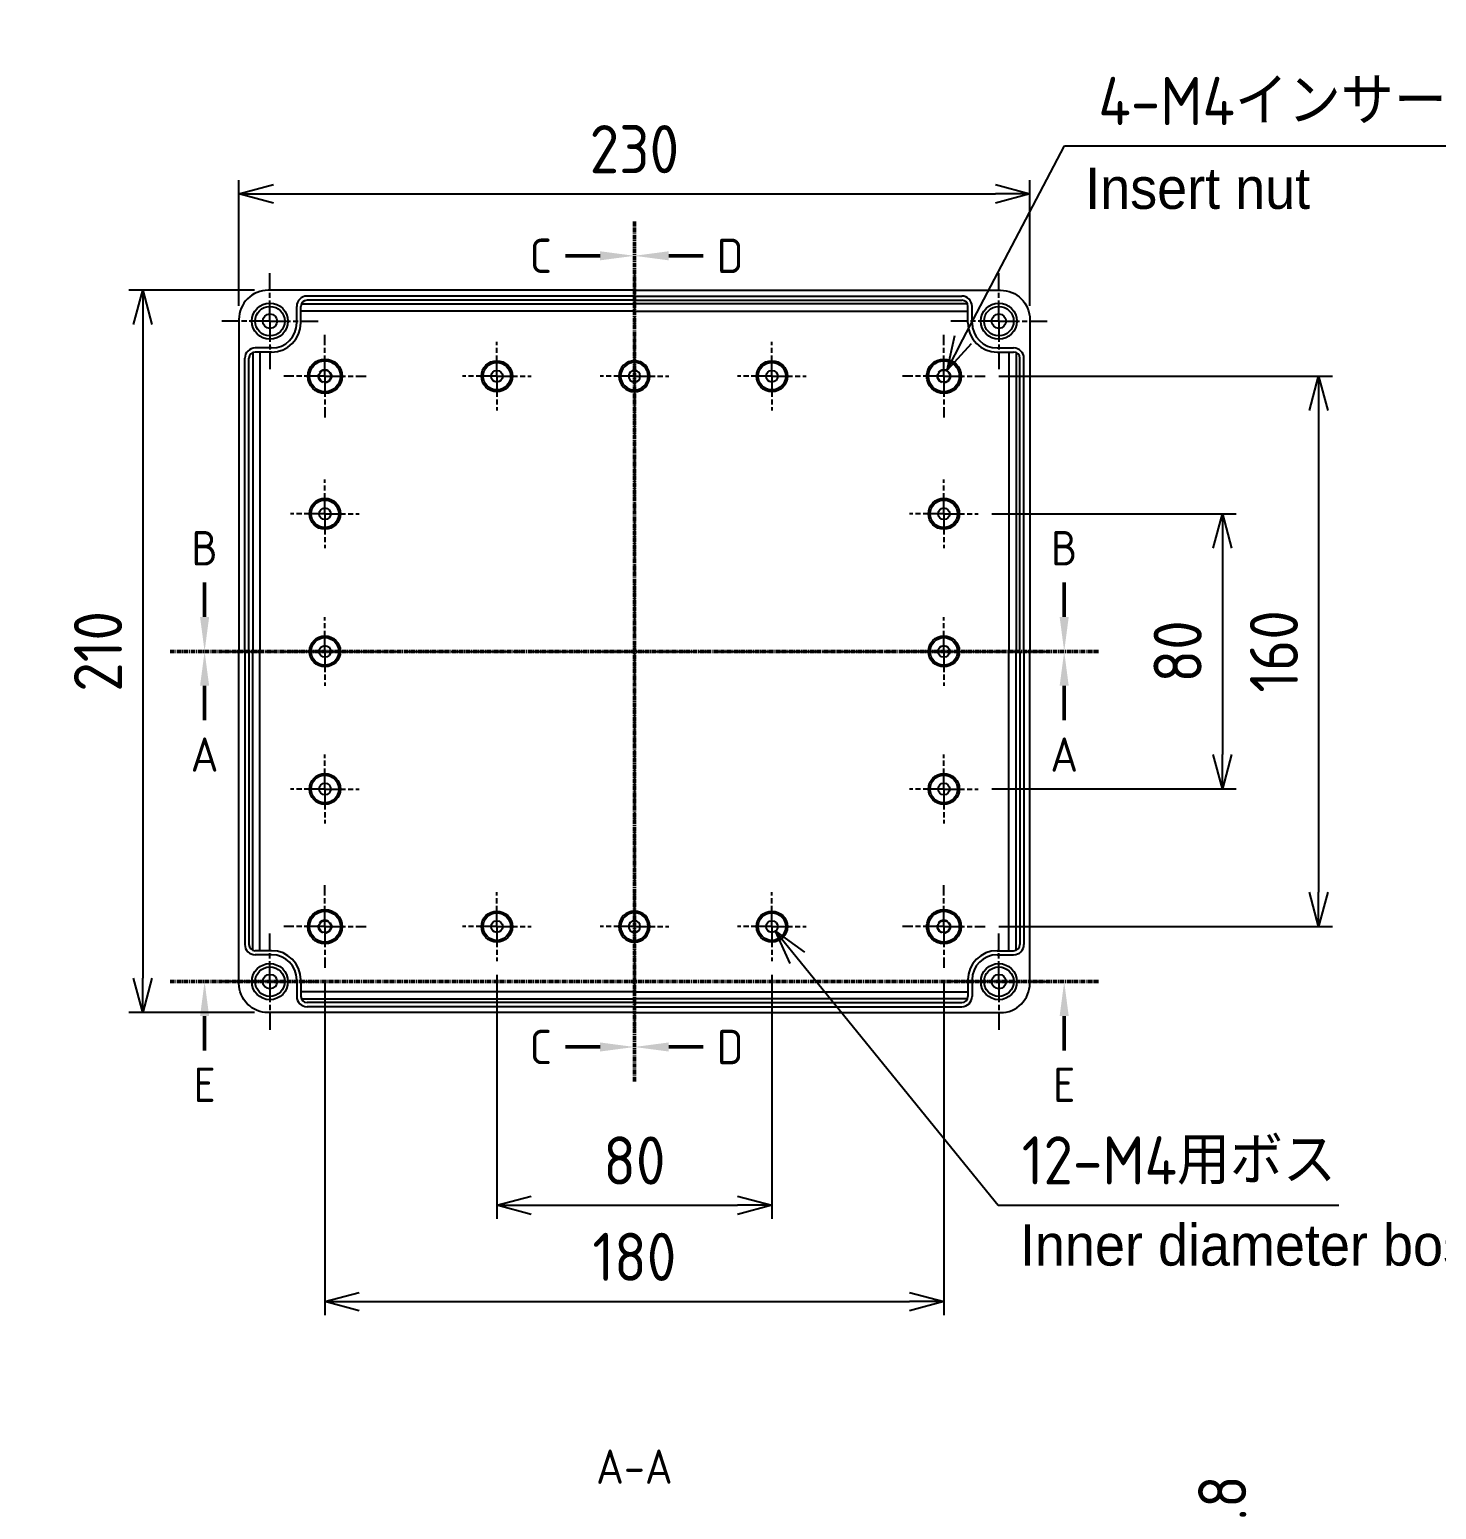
# Model space of a CAD drawing. Header units: millimetres. Extents: x 0 to 3249, y 0 to 1120.
# Drawn here: x 2077.4 to 2486.6, y 310.8 to 741 of the extents above; entities that cross this region are included whole.
import ezdxf

# ---------------------------------------------------------------- set-up
doc = ezdxf.new("R2010")
doc.units = ezdxf.units.MM
for name, pattern in [('AM_ISO02W050x2', [3.75, 3, -0.75]), ('AM_ISO08W050', [18, 12, -1.5, 3, -1.5]), ('AM_ISO08W050x2', [9, 6, -0.75, 1.5, -0.75]), ('CENTER', [2, 1.25, -0.25, 0.25, -0.25])]:
    doc.linetypes.add(name, pattern=pattern)
for name, color, linetype, lineweight in [('AM_10', 7, 'AM_ISO08W050', 50), ('AM_5', 3, 'Continuous', 25), ('AM_7', 4, 'AM_ISO08W050', 25), ('ﾎﾞﾃﾞｨｰ', 2, 'Continuous', 25), ('ﾎﾞﾃﾞｨｰ0', 2, 'AM_ISO02W050x2', 13)]:
    doc.layers.add(name, color=color, linetype=linetype, lineweight=lineweight)
doc.styles.add('ACISOTS', font='isocp.shx', dxfattribs={"height": 1, "bigfont": 'extfont.shx'})
doc.styles.get("Standard").update_dxf_attribs({"font": 'ISOCP.SHX', "bigfont": 'EXTFONT.SHX'})
doc.styles.add('takachi1', font='MS PGothic.ttf', dxfattribs={"height": 2.5})
doc.dimstyles.new('AM_ISO$0', dxfattribs={"dimtxt": 3.5, "dimasz": 2.5, "dimexe": 1, "dimexo": 1, "dimgap": 1.5, "dimtad": 1, "dimdsep": 46, "dimtxsty": 'STANDARD', "dimblk": 'OPEN30', "dimcen": 0, "dimclrd": 3, "dimclre": 3, "dimclrt": 2, "dimadec": 0, "dimazin": 2, "dimtp": 0.1, "dimtm": 0.1, "dimtfac": 0.71, "dimtmove": 0, "dimatfit": 3, "dimldrblk": 'OPEN30', "dimfxl": 1, "dimlwd": -1, "dimlwe": -1, "dimarcsym": 0})
doc.dimstyles.new('AM_ISO$3', dxfattribs={"dimtxt": 3.5, "dimasz": 2.5, "dimexe": 1, "dimexo": 1, "dimgap": 1.5, "dimtad": 1, "dimtoh": 1, "dimdsep": 46, "dimtxsty": 'STANDARD', "dimblk": 'OPEN30', "dimcen": 0, "dimclrd": 3, "dimclre": 3, "dimclrt": 2, "dimadec": 0, "dimazin": 2, "dimtp": 0.1, "dimtm": 0.1, "dimtfac": 0.71, "dimtofl": 0, "dimtmove": 0, "dimatfit": 0, "dimldrblk": 'OPEN30', "dimfxl": 1, "dimlwd": -1, "dimlwe": -1, "dimarcsym": 0})

# ---------------------------------------------------------------- blocks, each defined once
blk = doc.blocks.new('_Open30')
at = {"color": 0, "linetype": 'ByBlock', "lineweight": -2}
for p, q in [((-1, 0.268), (0, 0)), ((0, 0), (-1, -0.268)), ((0, 0), (-1, 0))]:
    blk.add_line(p, q, dxfattribs=at)
blk = doc.blocks.new('*D58')
at = {"layer": 'AM_5', "color": 3}
for p, q in [((2138.3, 660.76), (2138.3, 697.26)), ((2368.3, 660.76), (2368.3, 697.26)), ((2148.3, 693.26), (2358.3, 693.26))]:
    blk.add_line(p, q, dxfattribs=at)
at = {"layer": 'Defpoints', "color": 0}
for p in [(2368.3, 693.26), (2138.3, 656.76), (2368.3, 656.76)]:
    blk.add_point(p, dxfattribs=at)
at = {"layer": 'AM_5', "color": 3, "xscale": 10, "yscale": 10, "zscale": 10, "rotation": 180}
blk.add_blockref('_Open30', (2138.3, 693.26), dxfattribs=at)
at = {"layer": 'AM_5', "color": 3, "xscale": 10, "yscale": 10, "zscale": 10}
blk.add_blockref('_Open30', (2368.3, 693.26), dxfattribs=at)
at = {"layer": 'AM_5', "color": 2, "insert": (2253.3, 706.26), "char_height": 14, "attachment_point": 5}
blk.add_mtext('230', dxfattribs=at)
blk = doc.blocks.new('*D59')
at = {"layer": 'AM_5', "color": 3}
for p, q in [((2213.3, 466.26), (2213.3, 395.26)), ((2293.3, 466.26), (2293.3, 395.26)), ((2223.3, 399.26), (2283.3, 399.26))]:
    blk.add_line(p, q, dxfattribs=at)
at = {"layer": 'Defpoints', "color": 0}
for p in [(2213.3, 470.26), (2293.3, 470.26), (2293.3, 399.26)]:
    blk.add_point(p, dxfattribs=at)
at = {"layer": 'AM_5', "color": 3, "xscale": 10, "yscale": 10, "zscale": 10, "rotation": 180}
blk.add_blockref('_Open30', (2213.3, 399.26), dxfattribs=at)
at = {"layer": 'AM_5', "color": 3, "xscale": 10, "yscale": 10, "zscale": 10}
blk.add_blockref('_Open30', (2293.3, 399.26), dxfattribs=at)
at = {"layer": 'AM_5', "color": 2, "insert": (2253.3, 412.26), "char_height": 14, "attachment_point": 5}
blk.add_mtext('80', dxfattribs=at)
blk = doc.blocks.new('*D60')
at = {"layer": 'AM_5', "color": 3}
for p, q in [((2163.3, 464.26), (2163.3, 367.26)), ((2343.3, 464.26), (2343.3, 367.26)), ((2173.3, 371.26), (2333.3, 371.26))]:
    blk.add_line(p, q, dxfattribs=at)
at = {"layer": 'Defpoints', "color": 0}
for p in [(2163.3, 468.26), (2343.3, 468.26), (2343.3, 371.26)]:
    blk.add_point(p, dxfattribs=at)
at = {"layer": 'AM_5', "color": 3, "xscale": 10, "yscale": 10, "zscale": 10, "rotation": 180}
blk.add_blockref('_Open30', (2163.3, 371.26), dxfattribs=at)
at = {"layer": 'AM_5', "color": 3, "xscale": 10, "yscale": 10, "zscale": 10}
blk.add_blockref('_Open30', (2343.3, 371.26), dxfattribs=at)
at = {"layer": 'AM_5', "color": 2, "insert": (2253.3, 384.26), "char_height": 14, "attachment_point": 5}
blk.add_mtext('180', dxfattribs=at)
blk = doc.blocks.new('*D66')
at = {"layer": 'AM_5', "color": 3}
for p, q in [((2366.68, 292.06), (2414.3, 292.06)), ((2410.3, 215.26), (2410.3, 282.06)), ((2350.83, 205.26), (2414.3, 205.26))]:
    blk.add_line(p, q, dxfattribs=at)
at = {"layer": 'Defpoints', "color": 0}
for p in [(2362.68, 292.06), (2410.3, 292.06), (2346.83, 205.26)]:
    blk.add_point(p, dxfattribs=at)
at = {"layer": 'AM_5', "color": 3, "xscale": 10, "yscale": 10, "zscale": 10}
for p, rotation in [((2410.3, 292.06), 90), ((2410.3, 205.26), 270)]:
    blk.add_blockref('_Open30', p, dxfattribs=dict(at, rotation=rotation))
at = {"layer": 'AM_5', "color": 2, "insert": (2424.3, 224.26), "char_height": 14, "attachment_point": 5, "rotation": 90}
blk.add_mtext('有効寸法 / Max dim. 86.8', dxfattribs=at)
blk = doc.blocks.new('*D67')
at = {"layer": 'AM_5', "color": 3}
for p, q in [((2357.3, 600.26), (2428.3, 600.26)), ((2424.3, 590.26), (2424.3, 530.26)), ((2357.3, 520.26), (2428.3, 520.26))]:
    blk.add_line(p, q, dxfattribs=at)
at = {"layer": 'Defpoints', "color": 0}
for p in [(2353.3, 600.26), (2353.3, 520.26), (2424.3, 520.26)]:
    blk.add_point(p, dxfattribs=at)
at = {"layer": 'AM_5', "color": 3, "xscale": 10, "yscale": 10, "zscale": 10}
for p, rotation in [((2424.3, 600.26), 90), ((2424.3, 520.26), 270)]:
    blk.add_blockref('_Open30', p, dxfattribs=dict(at, rotation=rotation))
at = {"layer": 'AM_5', "color": 2, "insert": (2411.3, 560.26), "char_height": 14, "attachment_point": 5, "rotation": 90}
blk.add_mtext('80', dxfattribs=at)
blk = doc.blocks.new('*D68')
at = {"layer": 'AM_5', "color": 3}
for p, q in [((2359.3, 640.26), (2456.3, 640.26)), ((2452.3, 630.26), (2452.3, 490.26)), ((2359.3, 480.26), (2456.3, 480.26))]:
    blk.add_line(p, q, dxfattribs=at)
at = {"layer": 'Defpoints', "color": 0}
for p in [(2355.3, 640.26), (2355.3, 480.26), (2452.3, 480.26)]:
    blk.add_point(p, dxfattribs=at)
at = {"layer": 'AM_5', "color": 3, "xscale": 10, "yscale": 10, "zscale": 10}
for p, rotation in [((2452.3, 640.26), 90), ((2452.3, 480.26), 270)]:
    blk.add_blockref('_Open30', p, dxfattribs=dict(at, rotation=rotation))
at = {"layer": 'AM_5', "color": 2, "insert": (2439.3, 560.26), "char_height": 14, "attachment_point": 5, "rotation": 90}
blk.add_mtext('160', dxfattribs=at)
blk = doc.blocks.new('*D69')
at = {"layer": 'AM_5', "color": 3}
for p, q in [((2142.8, 665.26), (2106.3, 665.26)), ((2110.3, 655.26), (2110.3, 465.26)), ((2142.8, 455.26), (2106.3, 455.26))]:
    blk.add_line(p, q, dxfattribs=at)
at = {"layer": 'Defpoints', "color": 0}
for p in [(2146.8, 665.26), (2110.3, 455.26), (2146.8, 455.26)]:
    blk.add_point(p, dxfattribs=at)
at = {"layer": 'AM_5', "color": 3, "xscale": 10, "yscale": 10, "zscale": 10}
for p, rotation in [((2110.3, 665.26), 90), ((2110.3, 455.26), 270)]:
    blk.add_blockref('_Open30', p, dxfattribs=dict(at, rotation=rotation))
at = {"layer": 'AM_5', "color": 2, "insert": (2097.3, 560.26), "char_height": 14, "attachment_point": 5, "rotation": 90}
blk.add_mtext('210', dxfattribs=at)
blk = doc.blocks.new('*S159')
at = {"layer": 'AM_10', "color": 7, "linetype": 'CENTER'}
for p, q in [((2118.3, 560.26), (2138.3, 560.26)), ((2388.3, 560.26), (2368.3, 560.26))]:
    blk.add_line(p, q, dxfattribs=at)
at = {"layer": 'AM_10', "color": 1, "linetype": 'CENTER'}
blk.add_line((2138.3, 560.26), (2368.3, 560.26), dxfattribs=at)
at = {"layer": 'AM_10', "color": 7, "linetype": 'AM_ISO08W050'}
for p, q in [((2128.3, 550.26), (2128.3, 540.26)), ((2378.3, 550.26), (2378.3, 540.26))]:
    blk.add_line(p, q, dxfattribs=at)
at = {"layer": 'AM_10', "color": 7, "linetype": 'Continuous', "extrusion": (0, 0, -1)}
blk.add_trace([(-2126.98, 550.26), (-2129.62, 550.26), (-2128.3, 560.26)], dxfattribs=at)
at = {"layer": 'AM_10', "color": 7, "linetype": 'Continuous'}
blk.add_trace([(2379.62, 550.26), (2376.98, 550.26), (2378.3, 560.26)], dxfattribs=at)
at = {"layer": 'AM_10', "color": 7, "char_height": 10, "attachment_point": 5, "style": 'ACISOTS'}
for s, insert in [('A', (2128.3, 530.26)), ('A', (2378.3, 530.26)), ('A-A', (2253.3, 323.26))]:
    blk.add_mtext(s, dxfattribs=dict(at, insert=insert))
blk = doc.blocks.new('*S161')
at = {"layer": 'AM_10', "color": 7, "linetype": 'AM_ISO08W050'}
for p, q in [((2128.3, 570.26), (2128.3, 580.26)), ((2378.3, 570.26), (2378.3, 580.26))]:
    blk.add_line(p, q, dxfattribs=at)
at = {"layer": 'AM_10', "color": 7, "linetype": 'CENTER'}
for p, q in [((2118.3, 560.26), (2138.3, 560.26)), ((2388.3, 560.26), (2368.3, 560.26))]:
    blk.add_line(p, q, dxfattribs=at)
at = {"layer": 'AM_10', "color": 1, "linetype": 'CENTER'}
blk.add_line((2138.3, 560.26), (2368.3, 560.26), dxfattribs=at)
at = {"layer": 'AM_10', "color": 7, "linetype": 'Continuous'}
blk.add_trace([(2126.98, 570.26), (2129.62, 570.26), (2128.3, 560.26)], dxfattribs=at)
at = {"layer": 'AM_10', "color": 7, "linetype": 'Continuous', "extrusion": (0, 0, -1)}
blk.add_trace([(-2379.62, 570.26), (-2376.98, 570.26), (-2378.3, 560.26)], dxfattribs=at)
at = {"layer": 'AM_10', "color": 7, "char_height": 10, "attachment_point": 5, "style": 'ACISOTS'}
for s, insert in [('B-B', (2253.3, 954.26)), ('B', (2128.3, 590.26)), ('B', (2378.3, 590.26))]:
    blk.add_mtext(s, dxfattribs=dict(at, insert=insert))
blk = doc.blocks.new('*S163')
at = {"layer": 'AM_10', "color": 7, "linetype": 'CENTER'}
for p, q in [((2253.3, 685.26), (2253.3, 665.26)), ((2253.3, 435.26), (2253.3, 455.26))]:
    blk.add_line(p, q, dxfattribs=at)
at = {"layer": 'AM_10', "color": 7, "linetype": 'AM_ISO08W050'}
for p, q in [((2243.3, 675.26), (2233.3, 675.26)), ((2243.3, 445.26), (2233.3, 445.26))]:
    blk.add_line(p, q, dxfattribs=at)
at = {"layer": 'AM_10', "color": 1, "linetype": 'CENTER'}
blk.add_line((2253.3, 665.26), (2253.3, 455.26), dxfattribs=at)
at = {"layer": 'AM_10', "color": 7, "linetype": 'Continuous', "extrusion": (0, 0, -1)}
blk.add_trace([(-2243.3, 676.58), (-2243.3, 673.94), (-2253.3, 675.26)], dxfattribs=at)
at = {"layer": 'AM_10', "color": 7, "linetype": 'Continuous'}
blk.add_trace([(2243.3, 443.94), (2243.3, 446.58), (2253.3, 445.26)], dxfattribs=at)
at = {"layer": 'AM_10', "color": 7, "char_height": 10, "attachment_point": 5, "style": 'ACISOTS'}
for s, insert in [('C-C', (1927.8, 735.26)), ('C', (2226.07, 675.26)), ('C', (2226.07, 445.26))]:
    blk.add_mtext(s, dxfattribs=dict(at, insert=insert))
blk = doc.blocks.new('*S165')
at = {"layer": 'AM_10', "color": 7, "linetype": 'CENTER'}
for p, q in [((2253.3, 685.26), (2253.3, 665.26)), ((2253.3, 435.26), (2253.3, 455.26))]:
    blk.add_line(p, q, dxfattribs=at)
at = {"layer": 'AM_10', "color": 7, "linetype": 'AM_ISO08W050'}
for p, q in [((2263.3, 675.26), (2273.3, 675.26)), ((2263.3, 445.26), (2273.3, 445.26))]:
    blk.add_line(p, q, dxfattribs=at)
at = {"layer": 'AM_10', "color": 1, "linetype": 'CENTER'}
blk.add_line((2253.3, 665.26), (2253.3, 455.26), dxfattribs=at)
at = {"layer": 'AM_10', "color": 7, "linetype": 'Continuous'}
blk.add_trace([(2263.3, 676.58), (2263.3, 673.94), (2253.3, 675.26)], dxfattribs=at)
at = {"layer": 'AM_10', "color": 7, "linetype": 'Continuous', "extrusion": (0, 0, -1)}
blk.add_trace([(-2263.3, 443.94), (-2263.3, 446.58), (-2253.3, 445.26)], dxfattribs=at)
at = {"layer": 'AM_10', "color": 7, "char_height": 10, "attachment_point": 5, "style": 'ACISOTS'}
for s, insert in [('D-D', (2578.8, 693.26)), ('D', (2281.15, 675.26)), ('D', (2281.15, 445.26))]:
    blk.add_mtext(s, dxfattribs=dict(at, insert=insert))
blk = doc.blocks.new('*S167')
at = {"layer": 'AM_10', "color": 7, "linetype": 'CENTER'}
for p, q in [((2118.3, 464.26), (2138.3, 464.26)), ((2388.3, 464.26), (2368.3, 464.26))]:
    blk.add_line(p, q, dxfattribs=at)
at = {"layer": 'AM_10', "color": 1, "linetype": 'CENTER'}
blk.add_line((2138.3, 464.26), (2368.3, 464.26), dxfattribs=at)
at = {"layer": 'AM_10', "color": 7, "linetype": 'AM_ISO08W050'}
for p, q in [((2128.3, 454.26), (2128.3, 444.26)), ((2378.3, 454.26), (2378.3, 444.26))]:
    blk.add_line(p, q, dxfattribs=at)
at = {"layer": 'AM_10', "color": 7, "linetype": 'Continuous', "extrusion": (0, 0, -1)}
blk.add_trace([(-2126.98, 454.26), (-2129.62, 454.26), (-2128.3, 464.26)], dxfattribs=at)
at = {"layer": 'AM_10', "color": 7, "linetype": 'Continuous'}
blk.add_trace([(2379.62, 454.26), (2376.98, 454.26), (2378.3, 464.26)], dxfattribs=at)
at = {"layer": 'AM_10', "color": 7, "char_height": 10, "attachment_point": 5, "style": 'ACISOTS'}
for s, insert in [('E', (2128.3, 434.26)), ('E', (2378.3, 434.26)), ('E-E', (1978.3, 323.26))]:
    blk.add_mtext(s, dxfattribs=dict(at, insert=insert))
blk = doc.blocks.new('*D73')
at = {"layer": 'AM_5', "color": 3}
for p, q in [((2348.86, 650.89), (2378.41, 707.26)), ((2378.41, 707.26), (2554.98, 707.26))]:
    blk.add_line(p, q, dxfattribs=at)
at = {"layer": 'Defpoints', "color": 0}
for p in [(2344.22, 642.03), (2342.36, 638.49)]:
    blk.add_point(p, dxfattribs=at)
at = {"layer": 'AM_5', "color": 3, "xscale": 10, "yscale": 10, "zscale": 10, "rotation": 242.3384065865702}
blk.add_blockref('_Open30', (2344.22, 642.03), dxfattribs=at)
at = {"layer": 'AM_5', "color": 2, "insert": (2469.69, 720.26), "char_height": 14, "attachment_point": 5}
blk.add_mtext('4-M4インサートナット', dxfattribs=at)
blk = doc.blocks.new('*D74')
at = {"layer": 'AM_5', "color": 3}
for p, q in [((2300.68, 471.18), (2359.09, 399.26)), ((2359.09, 399.26), (2458.19, 399.26))]:
    blk.add_line(p, q, dxfattribs=at)
at = {"layer": 'Defpoints', "color": 0}
for p in [(2292.23, 481.58), (2294.37, 478.94)]:
    blk.add_point(p, dxfattribs=at)
at = {"layer": 'AM_5', "color": 3, "xscale": 10, "yscale": 10, "zscale": 10, "rotation": 129.0840282465608}
blk.add_blockref('_Open30', (2294.37, 478.94), dxfattribs=at)
at = {"layer": 'AM_5', "color": 2, "insert": (2411.64, 412.26), "char_height": 14, "attachment_point": 5}
blk.add_mtext('12-M4用ボス', dxfattribs=at)
blk = doc.blocks.new('*S160')
at = {"layer": 'AM_10', "color": 7, "linetype": 'CENTER'}
for p, q in [((2118.3, 560.26), (2138.3, 560.26)), ((2388.3, 560.26), (2368.3, 560.26))]:
    blk.add_line(p, q, dxfattribs=at)
at = {"layer": 'AM_10', "color": 1, "linetype": 'CENTER'}
blk.add_line((2138.3, 560.26), (2368.3, 560.26), dxfattribs=at)
at = {"layer": 'AM_10', "color": 7, "linetype": 'AM_ISO08W050'}
for p, q in [((2128.3, 550.26), (2128.3, 540.26)), ((2378.3, 550.26), (2378.3, 540.26))]:
    blk.add_line(p, q, dxfattribs=at)
at = {"layer": 'AM_10', "color": 7, "linetype": 'Continuous', "extrusion": (0, 0, -1)}
blk.add_trace([(-2126.98, 550.26), (-2129.62, 550.26), (-2128.3, 560.26)], dxfattribs=at)
at = {"layer": 'AM_10', "color": 7, "linetype": 'Continuous'}
blk.add_trace([(2379.62, 550.26), (2376.98, 550.26), (2378.3, 560.26)], dxfattribs=at)
at = {"layer": 'AM_10', "color": 7, "char_height": 10, "attachment_point": 5, "style": 'ACISOTS'}
for s, insert in [('A', (2128.3, 530.26)), ('A', (2378.3, 530.26)), ('A-A', (2253.3, 323.26))]:
    blk.add_mtext(s, dxfattribs=dict(at, insert=insert))
blk = doc.blocks.new('*S162')
at = {"layer": 'AM_10', "color": 7, "linetype": 'AM_ISO08W050'}
for p, q in [((2128.3, 570.26), (2128.3, 580.26)), ((2378.3, 570.26), (2378.3, 580.26))]:
    blk.add_line(p, q, dxfattribs=at)
at = {"layer": 'AM_10', "color": 7, "linetype": 'CENTER'}
for p, q in [((2118.3, 560.26), (2138.3, 560.26)), ((2388.3, 560.26), (2368.3, 560.26))]:
    blk.add_line(p, q, dxfattribs=at)
at = {"layer": 'AM_10', "color": 1, "linetype": 'CENTER'}
blk.add_line((2138.3, 560.26), (2368.3, 560.26), dxfattribs=at)
at = {"layer": 'AM_10', "color": 7, "linetype": 'Continuous'}
blk.add_trace([(2126.98, 570.26), (2129.62, 570.26), (2128.3, 560.26)], dxfattribs=at)
at = {"layer": 'AM_10', "color": 7, "linetype": 'Continuous', "extrusion": (0, 0, -1)}
blk.add_trace([(-2379.62, 570.26), (-2376.98, 570.26), (-2378.3, 560.26)], dxfattribs=at)
at = {"layer": 'AM_10', "color": 7, "char_height": 10, "attachment_point": 5, "style": 'ACISOTS'}
for s, insert in [('B-B', (2253.3, 954.26)), ('B', (2128.3, 590.26)), ('B', (2378.3, 590.26))]:
    blk.add_mtext(s, dxfattribs=dict(at, insert=insert))
blk = doc.blocks.new('*S164')
at = {"layer": 'AM_10', "color": 7, "linetype": 'CENTER'}
for p, q in [((2253.3, 685.26), (2253.3, 665.26)), ((2253.3, 435.26), (2253.3, 455.26))]:
    blk.add_line(p, q, dxfattribs=at)
at = {"layer": 'AM_10', "color": 7, "linetype": 'AM_ISO08W050'}
for p, q in [((2243.3, 675.26), (2233.3, 675.26)), ((2243.3, 445.26), (2233.3, 445.26))]:
    blk.add_line(p, q, dxfattribs=at)
at = {"layer": 'AM_10', "color": 1, "linetype": 'CENTER'}
blk.add_line((2253.3, 665.26), (2253.3, 455.26), dxfattribs=at)
at = {"layer": 'AM_10', "color": 7, "linetype": 'Continuous', "extrusion": (0, 0, -1)}
blk.add_trace([(-2243.3, 676.58), (-2243.3, 673.94), (-2253.3, 675.26)], dxfattribs=at)
at = {"layer": 'AM_10', "color": 7, "linetype": 'Continuous'}
blk.add_trace([(2243.3, 443.94), (2243.3, 446.58), (2253.3, 445.26)], dxfattribs=at)
at = {"layer": 'AM_10', "color": 7, "char_height": 10, "attachment_point": 5, "style": 'ACISOTS'}
for s, insert in [('C-C', (1927.8, 735.26)), ('C', (2226.07, 675.26)), ('C', (2226.07, 445.26))]:
    blk.add_mtext(s, dxfattribs=dict(at, insert=insert))
blk = doc.blocks.new('*S166')
at = {"layer": 'AM_10', "color": 7, "linetype": 'CENTER'}
for p, q in [((2253.3, 685.26), (2253.3, 665.26)), ((2253.3, 435.26), (2253.3, 455.26))]:
    blk.add_line(p, q, dxfattribs=at)
at = {"layer": 'AM_10', "color": 7, "linetype": 'AM_ISO08W050'}
for p, q in [((2263.3, 675.26), (2273.3, 675.26)), ((2263.3, 445.26), (2273.3, 445.26))]:
    blk.add_line(p, q, dxfattribs=at)
at = {"layer": 'AM_10', "color": 1, "linetype": 'CENTER'}
blk.add_line((2253.3, 665.26), (2253.3, 455.26), dxfattribs=at)
at = {"layer": 'AM_10', "color": 7, "linetype": 'Continuous'}
blk.add_trace([(2263.3, 676.58), (2263.3, 673.94), (2253.3, 675.26)], dxfattribs=at)
at = {"layer": 'AM_10', "color": 7, "linetype": 'Continuous', "extrusion": (0, 0, -1)}
blk.add_trace([(-2263.3, 443.94), (-2263.3, 446.58), (-2253.3, 445.26)], dxfattribs=at)
at = {"layer": 'AM_10', "color": 7, "char_height": 10, "attachment_point": 5, "style": 'ACISOTS'}
for s, insert in [('D-D', (2578.8, 693.26)), ('D', (2281.15, 675.26)), ('D', (2281.15, 445.26))]:
    blk.add_mtext(s, dxfattribs=dict(at, insert=insert))
blk = doc.blocks.new('*S168')
at = {"layer": 'AM_10', "color": 7, "linetype": 'CENTER'}
for p, q in [((2118.3, 464.26), (2138.3, 464.26)), ((2388.3, 464.26), (2368.3, 464.26))]:
    blk.add_line(p, q, dxfattribs=at)
at = {"layer": 'AM_10', "color": 1, "linetype": 'CENTER'}
blk.add_line((2138.3, 464.26), (2368.3, 464.26), dxfattribs=at)
at = {"layer": 'AM_10', "color": 7, "linetype": 'AM_ISO08W050'}
for p, q in [((2128.3, 454.26), (2128.3, 444.26)), ((2378.3, 454.26), (2378.3, 444.26))]:
    blk.add_line(p, q, dxfattribs=at)
at = {"layer": 'AM_10', "color": 7, "linetype": 'Continuous', "extrusion": (0, 0, -1)}
blk.add_trace([(-2126.98, 454.26), (-2129.62, 454.26), (-2128.3, 464.26)], dxfattribs=at)
at = {"layer": 'AM_10', "color": 7, "linetype": 'Continuous'}
blk.add_trace([(2379.62, 454.26), (2376.98, 454.26), (2378.3, 464.26)], dxfattribs=at)
at = {"layer": 'AM_10', "color": 7, "char_height": 10, "attachment_point": 5, "style": 'ACISOTS'}
for s, insert in [('E', (2128.3, 434.26)), ('E', (2378.3, 434.26)), ('E-E', (1978.3, 323.26))]:
    blk.add_mtext(s, dxfattribs=dict(at, insert=insert))

msp = doc.modelspace()

# ---------------------------------------------------------------- linework, layer by layer
at = {"layer": 'AM_7'}
for p, q in [((2253.3, 671.259), (2253.3, 449.259)), ((2132.3, 560.259), (2374.3, 560.259))]:
    msp.add_line(p, q, dxfattribs=at)
at = {"layer": 'AM_7', "linetype": 'AM_ISO08W050x2'}
for p, q in [((2147.3, 656.259), (2147.3, 670.259)), ((2359.3, 656.259), (2359.3, 670.259)), ((2147.3, 656.259), (2133.3, 656.259)), ((2147.3, 656.259), (2161.3, 656.259)), ((2147.3, 656.259), (2147.3, 642.259)), ((2359.3, 656.259), (2345.3, 656.259)), ((2359.3, 656.259), (2373.3, 656.259)), ((2359.3, 656.259), (2359.3, 642.259)), ((2163.3, 640.259), (2163.3, 652.259)), ((2213.3, 640.259), (2213.3, 650.259)), ((2253.3, 640.259), (2253.3, 650.259)), ((2293.3, 640.259), (2293.3, 650.259)), ((2343.3, 640.259), (2343.3, 652.259)), ((2163.3, 640.259), (2151.3, 640.259)), ((2163.3, 640.259), (2163.3, 628.259)), ((2163.3, 640.259), (2175.3, 640.259)), ((2213.3, 640.259), (2203.3, 640.259)), ((2213.3, 640.259), (2213.3, 630.259)), ((2213.3, 640.259), (2223.3, 640.259)), ((2253.3, 640.259), (2243.3, 640.259)), ((2253.3, 640.259), (2263.3, 640.259)), ((2253.3, 640.259), (2253.3, 630.259)), ((2293.3, 640.259), (2283.3, 640.259)), ((2293.3, 640.259), (2303.3, 640.259)), ((2293.3, 640.259), (2293.3, 630.259)), ((2343.3, 640.259), (2331.3, 640.259)), ((2343.3, 640.259), (2355.3, 640.259)), ((2343.3, 640.259), (2343.3, 628.259)), ((2163.3, 600.259), (2163.3, 610.259)), ((2343.3, 600.259), (2343.3, 610.259)), ((2163.3, 600.259), (2153.3, 600.259)), ((2163.3, 600.259), (2163.3, 590.259)), ((2163.3, 600.259), (2173.3, 600.259)), ((2343.3, 600.259), (2333.3, 600.259)), ((2343.3, 600.259), (2353.3, 600.259)), ((2343.3, 600.259), (2343.3, 590.259)), ((2163.3, 560.259), (2163.3, 570.259)), ((2343.3, 560.259), (2343.3, 570.259)), ((2163.3, 560.259), (2153.3, 560.259)), ((2163.3, 560.259), (2163.3, 550.259)), ((2163.3, 560.259), (2173.3, 560.259)), ((2343.3, 560.259), (2333.3, 560.259)), ((2343.3, 560.259), (2353.3, 560.259)), ((2343.3, 560.259), (2343.3, 550.259)), ((2163.3, 520.259), (2163.3, 530.259)), ((2343.3, 520.259), (2343.3, 530.259)), ((2163.3, 520.259), (2153.3, 520.259)), ((2163.3, 520.259), (2163.3, 510.259)), ((2163.3, 520.259), (2173.3, 520.259)), ((2343.3, 520.259), (2333.3, 520.259)), ((2343.3, 520.259), (2353.3, 520.259)), ((2343.3, 520.259), (2343.3, 510.259)), ((2163.3, 480.259), (2163.3, 492.259)), ((2343.3, 480.259), (2343.3, 492.259)), ((2213.3, 480.259), (2213.3, 490.259)), ((2253.3, 480.259), (2253.3, 490.259)), ((2293.3, 480.259), (2293.3, 490.259)), ((2147.3, 464.259), (2147.3, 478.259)), ((2163.3, 480.259), (2151.3, 480.259)), ((2163.3, 480.259), (2163.3, 468.259)), ((2163.3, 480.259), (2175.3, 480.259)), ((2213.3, 480.259), (2203.3, 480.259)), ((2213.3, 480.259), (2213.3, 470.259)), ((2213.3, 480.259), (2223.3, 480.259)), ((2253.3, 480.259), (2243.3, 480.259)), ((2253.3, 480.259), (2263.3, 480.259)), ((2253.3, 480.259), (2253.3, 470.259)), ((2293.3, 480.259), (2283.3, 480.259)), ((2293.3, 480.259), (2303.3, 480.259)), ((2293.3, 480.259), (2293.3, 470.259)), ((2343.3, 480.259), (2331.3, 480.259)), ((2343.3, 480.259), (2355.3, 480.259)), ((2343.3, 480.259), (2343.3, 468.259)), ((2359.3, 464.259), (2359.3, 478.259)), ((2147.3, 464.259), (2133.3, 464.259)), ((2147.3, 464.259), (2161.3, 464.259)), ((2147.3, 464.259), (2147.3, 450.259)), ((2359.3, 464.259), (2345.3, 464.259)), ((2359.3, 464.259), (2359.3, 450.259)), ((2359.3, 464.259), (2373.3, 464.259))]:
    msp.add_line(p, q, dxfattribs=at)
at = {"layer": 'ﾎﾞﾃﾞｨｰ'}
for p, q in [((2253.3, 663.559), (2158.1, 663.559)), ((2253.3, 663.559), (2348.5, 663.559)), ((2155.1, 655.759), (2155.1, 660.559)), ((2156.3, 655.759), (2156.3, 660.559)), ((2253.3, 659.18), (2156.3, 659.18)), ((2156.442, 661.259), (2253.3, 661.259)), ((2253.3, 662.359), (2158.1, 662.359)), ((2253.3, 662.359), (2348.5, 662.359)), ((2350.158, 661.259), (2253.3, 661.259)), ((2253.3, 659.18), (2350.3, 659.18)), ((2350.3, 655.759), (2350.3, 660.559)), ((2351.5, 655.759), (2351.5, 660.559)), ((2140, 560.259), (2140, 645.459)), ((2141.2, 560.259), (2141.2, 645.459)), ((2142.3, 647.117), (2142.3, 560.259)), ((2147.8, 648.459), (2143, 648.459)), ((2147.8, 647.259), (2143, 647.259)), ((2144.378, 647.259), (2144.378, 560.259)), ((2358.8, 648.459), (2363.6, 648.459)), ((2358.8, 647.259), (2363.6, 647.259)), ((2362.222, 647.259), (2362.222, 560.259)), ((2364.3, 647.117), (2364.3, 560.259)), ((2365.4, 560.259), (2365.4, 645.459)), ((2366.6, 560.259), (2366.6, 645.459)), ((2140, 560.259), (2140, 475.059)), ((2141.2, 560.259), (2141.2, 475.059)), ((2142.3, 473.4), (2142.3, 560.259)), ((2144.378, 473.259), (2144.378, 560.259)), ((2362.222, 473.259), (2362.222, 560.259)), ((2364.3, 473.4), (2364.3, 560.259)), ((2365.4, 560.259), (2365.4, 475.059)), ((2366.6, 560.259), (2366.6, 475.059)), ((2147.8, 473.259), (2143, 473.259)), ((2358.8, 473.259), (2363.6, 473.259)), ((2147.8, 472.059), (2143, 472.059)), ((2358.8, 472.059), (2363.6, 472.059)), ((2155.1, 464.759), (2155.1, 459.959)), ((2156.3, 464.759), (2156.3, 459.959)), ((2350.3, 464.759), (2350.3, 459.959)), ((2351.5, 464.759), (2351.5, 459.959)), ((2253.3, 461.337), (2156.3, 461.337)), ((2253.3, 461.337), (2350.3, 461.337)), ((2156.442, 459.259), (2253.3, 459.259)), ((2253.3, 458.159), (2158.1, 458.159)), ((2253.3, 456.959), (2158.1, 456.959)), ((2350.158, 459.259), (2253.3, 459.259)), ((2253.3, 458.159), (2348.5, 458.159)), ((2253.3, 456.959), (2348.5, 456.959))]:
    msp.add_line(p, q, dxfattribs=at)
for points in [[(2253.3, 665.259), (2146.8, 665.259, 0.4142136), (2138.3, 656.759), (2138.3, 560.259)], [(2253.3, 665.259), (2359.8, 665.259, -0.4142136), (2368.3, 656.759), (2368.3, 560.259)], [(2253.3, 455.259), (2146.8, 455.259, -0.4142136), (2138.3, 463.759), (2138.3, 560.259)], [(2253.3, 455.259), (2359.8, 455.259, 0.4142136), (2368.3, 463.759), (2368.3, 560.259)]]:
    msp.add_lwpolyline(points, format="xyb", dxfattribs=at)
for centre, radius in [((2147.3, 656.259), 5.25), ((2147.3, 656.259), 4.3), ((2147.3, 656.259), 2.1), ((2359.3, 656.259), 5.25), ((2359.3, 656.259), 4.3), ((2359.3, 656.259), 2.1), ((2163.3, 640.259), 5), ((2163.3, 640.259), 4.5), ((2163.3, 640.259), 1.75), ((2213.3, 640.259), 4.5), ((2213.3, 640.259), 4), ((2213.3, 640.259), 1.7), ((2293.3, 640.259), 4.5), ((2293.3, 640.259), 4), ((2293.3, 640.259), 1.7), ((2343.3, 640.259), 5), ((2343.3, 640.259), 4.5), ((2343.3, 640.259), 1.75), ((2163.3, 600.259), 4.5), ((2163.3, 600.259), 4), ((2343.3, 600.259), 4.5), ((2343.3, 600.259), 4), ((2163.3, 600.259), 1.7), ((2343.3, 600.259), 1.7), ((2163.3, 560.259), 4.5), ((2163.3, 560.259), 4), ((2343.3, 560.259), 4.5), ((2343.3, 560.259), 4), ((2163.3, 560.259), 1.7), ((2343.3, 560.259), 1.7), ((2163.3, 520.259), 4.5), ((2163.3, 520.259), 4), ((2163.3, 520.259), 1.7), ((2343.3, 520.259), 4.5), ((2343.3, 520.259), 4), ((2343.3, 520.259), 1.7), ((2163.3, 480.259), 5), ((2163.3, 480.259), 4.5), ((2163.3, 480.259), 1.75), ((2213.3, 480.259), 4.5), ((2213.3, 480.259), 4), ((2213.3, 480.259), 1.7), ((2293.3, 480.259), 4.5), ((2293.3, 480.259), 4), ((2293.3, 480.259), 1.7), ((2343.3, 480.259), 5), ((2343.3, 480.259), 4.5), ((2343.3, 480.259), 1.75), ((2147.3, 464.259), 5.25), ((2359.3, 464.259), 5.25), ((2147.3, 464.259), 4.3), ((2147.3, 464.259), 2.1), ((2359.3, 464.259), 4.3), ((2359.3, 464.259), 2.1)]:
    msp.add_circle(centre, radius, dxfattribs=at)
for centre, radius, start, end in [((2158.1, 660.559), 3, 90, 180), ((2348.5, 660.559), 3, 0, 90), ((2158.1, 660.559), 1.8, 90, 180), ((2348.5, 660.559), 1.8, 0, 90), ((2147.8, 655.759), 8.5, 270, 0), ((2147.8, 655.759), 7.3, 270, 0), ((2358.8, 655.759), 8.5, 180, 270), ((2358.8, 655.759), 7.3, 180, 270), ((2143, 645.459), 3, 90, 180), ((2143, 645.459), 1.8, 90, 180), ((2363.6, 645.459), 3, 0, 90), ((2363.6, 645.459), 1.8, 0, 90), ((2253.3, 640.259), 4.5, 90, 270), ((2253.3, 640.259), 4, 90, 270), ((2253.3, 640.259), 1.7, 90, 270), ((2253.3, 640.259), 4.5, 270, 90), ((2253.3, 640.259), 4, 270, 90), ((2253.3, 640.259), 1.7, 270, 90), ((2253.3, 480.259), 4.5, 90, 270), ((2253.3, 480.259), 4, 90, 270), ((2253.3, 480.259), 1.7, 90, 270), ((2253.3, 480.259), 4.5, 270, 90), ((2253.3, 480.259), 4, 270, 90), ((2253.3, 480.259), 1.7, 270, 90), ((2143, 475.059), 3, 180, 270), ((2143, 475.059), 1.8, 180, 270), ((2147.8, 464.759), 8.5, 0, 90), ((2358.8, 464.759), 8.5, 90, 180), ((2363.6, 475.059), 1.8, 270, 0), ((2363.6, 475.059), 3, 270, 0), ((2147.8, 464.759), 7.3, 0, 90), ((2358.8, 464.759), 7.3, 90, 180), ((2158.1, 459.959), 3, 180, 270), ((2158.1, 459.959), 1.8, 180, 270), ((2348.5, 459.959), 1.8, 270, 0), ((2348.5, 459.959), 3, 270, 0)]:
    msp.add_arc(centre, radius, start, end, dxfattribs=at)
at = {"layer": 'ﾎﾞﾃﾞｨｰ0'}
for centre in [(2163.3, 640.259), (2343.3, 640.259), (2163.3, 480.259), (2343.3, 480.259)]:
    msp.add_circle(centre, 2, dxfattribs=at)

# ---------------------------------------------------------------- block references
at = {"layer": 'AM_10'}
for name in ['*S161', '*S162', '*S163', '*S164', '*S165', '*S166', '*S159', '*S160', '*S167', '*S168']:
    msp.add_blockref(name, (0, 0), dxfattribs=at)

# ---------------------------------------------------------------- texts
at = {"layer": 'AM_5', "color": 2, "char_height": 12, "attachment_point": 1, "style": 'takachi1'}
for s, width, insert in [('Insert nut', 109.65652, (2384.4, 700.902)), ('Inner diameter boss', 148.00596, (2365.433, 393.71))]:
    msp.add_mtext_dynamic_manual_height_columns(s, width=width, gutter_width=12.5, heights=[0], dxfattribs=dict(at, insert=insert))

# ---------------------------------------------------------------- dimensions: what is measured, and where the dimension line sits
at = {"layer": 'AM_5'}
for p1, p2, text, picture, middle in [((2342.365, 638.49), (2344.222, 642.033), '4-M4インサートナット', '*D73', (2469.693, 707.259)), ((2292.228, 481.578), (2294.372, 478.939), '12-M4用ボス', '*D74', (2411.639, 399.259))]:
    dim = msp.add_diameter_dim_2p(p1=p1, p2=p2, text=text, dimstyle='AM_ISO$3', override={"dimscale": 4}, dxfattribs=at)
    dim.commit()
    dim.dimension.update_dxf_attribs({"geometry": picture, "text_midpoint": middle, "dimtype": 163})
for base, p1, p2, picture, middle in [((2368.3, 693.259), (2138.3, 656.759), (2368.3, 656.759), '*D58', (2253.3, 706.26)), ((2293.3, 399.259), (2213.3, 470.259), (2293.3, 470.259), '*D59', (2253.3, 412.259)), ((2343.3, 371.259), (2163.3, 468.259), (2343.3, 468.259), '*D60', (2253.3, 384.259))]:
    dim = msp.add_linear_dim(base=base, p1=p1, p2=p2, dimstyle='AM_ISO$0', override={"dimscale": 4}, dxfattribs=at)
    dim.commit()
    dim.dimension.update_dxf_attribs({"geometry": picture, "text_midpoint": middle})
for base, p1, p2, picture, middle in [((2110.3, 455.259), (2146.8, 665.259), (2146.8, 455.259), '*D69', (2097.299, 560.259)), ((2452.3, 480.259), (2355.3, 640.259), (2355.3, 480.259), '*D68', (2439.3, 560.259)), ((2424.3, 520.259), (2353.3, 600.259), (2353.3, 520.259), '*D67', (2411.3, 560.259))]:
    dim = msp.add_linear_dim(base=base, p1=p1, p2=p2, angle=90, dimstyle='AM_ISO$0', override={"dimscale": 4}, dxfattribs=at)
    dim.commit()
    dim.dimension.update_dxf_attribs({"geometry": picture, "text_midpoint": middle})
dim = msp.add_linear_dim(base=(2410.3, 292.059), p1=(2346.834, 205.259), p2=(2362.677, 292.059), angle=90, text='有効寸法 / Max dim. <>', dimstyle='AM_ISO$0', override={"dimscale": 4, "dimtmove": 2}, dxfattribs=at)
dim.commit()
dim.dimension.update_dxf_attribs({"geometry": '*D66', "text_midpoint": (2424.3, 224.26), "dimtype": 160})

doc.saveas('drawing.dxf')
